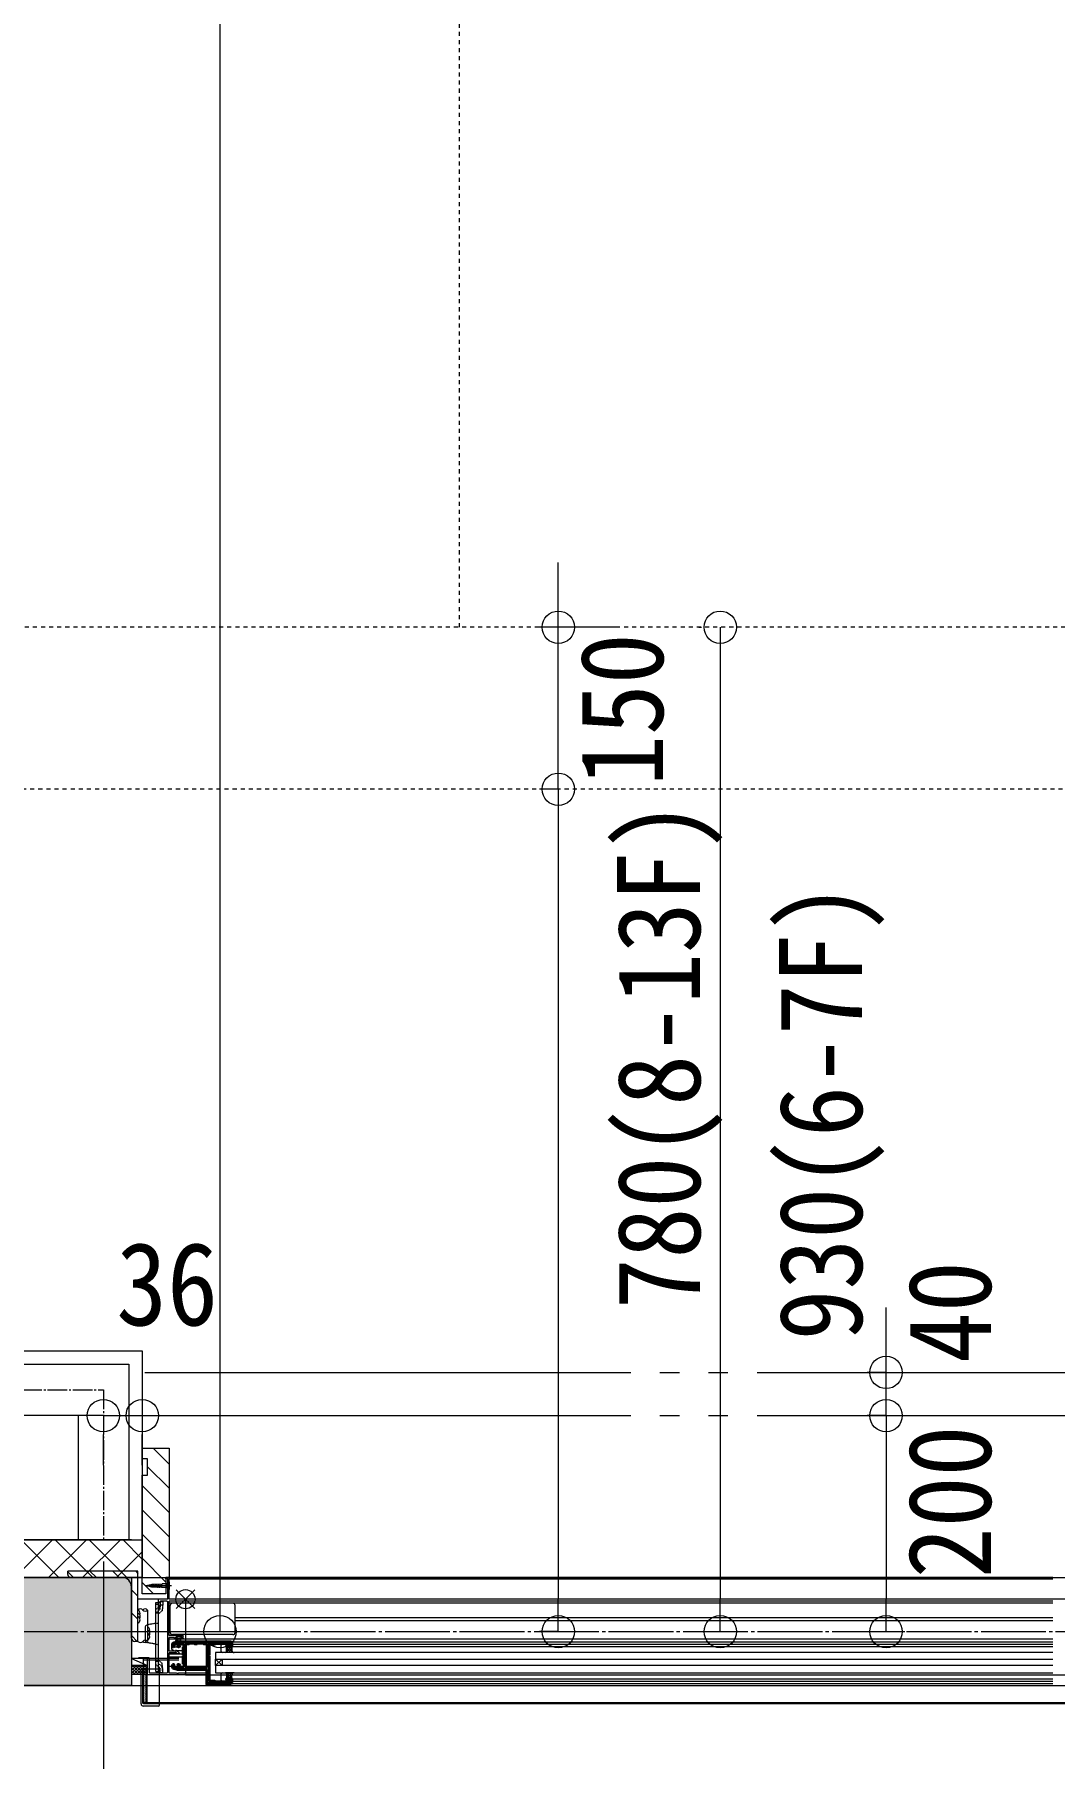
# Model space of a CAD drawing. Units: millimetres at full size, sheet at 1:30. Extents: x -17796 to 21385, y -23279 to 7734.
# Drawn here: x 16934 to 17879, y -5337 to -3740 of the extents above; entities that cross this region are included whole.
import ezdxf
from ezdxf.enums import TextEntityAlignment as Align

# ---------------------------------------------------------------- set-up
doc = ezdxf.new("R2010")
doc.units = ezdxf.units.MM
doc.header["$LTSCALE"] = 30
for name, pattern in [('USER11', [0.25, 0.125, -0.125]), ('USER14', [18.9, 15, -0.9, 0.6, -0.9, 0.6, -0.9]), ('USER2', [2, 1.25, -0.25, 0.25, -0.25]), ('USER4', [0.78, 0.6, -0.06, 0.06, -0.06]), ('USER8', [0.75, 0.5, -0.25]), ('USER9', [2.3, 2, -0.1, 0.1, -0.1])]:
    doc.linetypes.add(name, pattern=pattern)
for name, color, linetype, lineweight in [('0-1_(W)電灯', 253, 'Continuous', 18), ('1-F_衛生陶器・住設', 2, 'USER9', 18), ('3-2_寸法', 142, 'Continuous', 18), ('5-5_割付線', 4, 'Continuous', 18), ('5-6_---', 2, 'USER8', 18), ('5-7_補助線', 21, 'Continuous', 20), ('5-E_文字', 6, 'Continuous', 30), ('5-F_寸法', 2, 'USER8', 9), ('6-0_補助線1', 134, 'Continuous', 9), ('6-2_給湯', 2, 'Continuous', 9), ('6-F_寸法', 2, 'Continuous', 18)]:
    doc.layers.add(name, color=color, linetype=linetype, lineweight=lineweight)
doc.layers.add('6-1_給水', color=7, linetype='Continuous')
doc.styles.add('ＭＳ ゴシック', font='')
doc.styles.get('ＭＳ ゴシック').set_extended_font_data('MS Gothic')

# ---------------------------------------------------------------- blocks, each defined once
blk = doc.blocks.new('REF-TO-1X873')
at = {"layer": '5-5_割付線'}
for p, q in [((1121.1, 7610.5), (1121.1, 7175.5)), ((2162.1, 7625.5), (1136.1, 7625.5)), ((1170.6, 7561), (1170.6, 7175.5)), ((1412.1, 7576), (1185.6, 7576)), ((1421.1, 7567), (1421.1, 7460.5)), ((1455.6, 7445.5), (1436.1, 7445.5)), ((1470.6, 7567), (1470.6, 7460.5)), ((1656.6, 7576), (1479.6, 7576)), ((1671.6, 5590), (1671.6, 7561)), ((1923.6, 7576), (1721.1, 7576)), ((1721.1, 7576), (1721.1, 7015)), ((1940.1, 7592.5), (1923.6, 7576)), ((1982.1, 7592.5), (1940.1, 7592.5)), ((1982.1, 7592.5), (1982.1, 7576)), ((2162.1, 7576), (1982.1, 7576)), ((2171.1, 7616.5), (2171.1, 7585)), ((1121.1, 7175.5), (881.1, 7175.5)), ((881.1, 7145.5), (1140.6, 7145.5)), ((1925.6, 7015), (1721.1, 7015)), ((1721.1, 6965.5), (1721.1, 6584.5)), ((1939.9, 6965.5), (1721.1, 6965.5)), ((1925.6, 7015), (1951.1, 7040.5)), ((1950.5, 6969.9), (2003, 7022.4)), ((1995.5, 7040.5), (1951.1, 7040.5)), ((1871.1, 6584.5), (1721.1, 6584.5)), ((2096.1, 6535), (1721.1, 6535)), ((1721.1, 6535), (1721.1, 5575)), ((1871.1, 6605.5), (1871.1, 6584.5)), ((1925.1, 6635.5), (1901.1, 6635.5)), ((1901.1, 6599.5), (1901.1, 6577)), ((1931.1, 6608.5), (1910.1, 6608.5)), ((2072.1, 6568), (1910.1, 6568)), ((1940.1, 6620.5), (1940.1, 6617.5)), ((2042.1, 6620.5), (2042.1, 6617.5)), ((2072.1, 6608.5), (2051.1, 6608.5)), ((2081.1, 6635.5), (2057.1, 6635.5)), ((2081.1, 6599.5), (2081.1, 6577)), ((2111.1, 6605.5), (2111.1, 6550)), ((1421.1, 5690.5), (1421.1, 5621.5)), ((1427.1, 5615.5), (1421.1, 5621.5)), ((1421.1, 5609.5), (1427.1, 5615.5)), ((1421.1, 5609.5), (1421.1, 5534.5)), ((1685.1, 5525.5), (1430.1, 5525.5)), ((1455.6, 5705.5), (1436.1, 5705.5)), ((1470.6, 5690.5), (1470.6, 5584)), ((1656.6, 5575), (1479.6, 5575)), ((1685.1, 5525.5), (1685.1, 4961.5)), ((2162.1, 5575), (1721.1, 5575)), ((2162.1, 5525.5), (1721.1, 5525.5)), ((1721.1, 5525.5), (1721.1, 4934.5)), ((2171.1, 5566), (2171.1, 5534.5)), ((1712.1, 4925.5), (1631.1, 4925.5))]:
    blk.add_line(p, q, dxfattribs=at)
blk.add_lwpolyline([(1685.1, 4961.5), (1631.1, 4961.5), (1631.1, 4925.5)], dxfattribs=at)
for centre, radius, start, end in [((1136.1, 7610.5), 15, 90, 180), ((1185.6, 7561), 15, 90, 180), ((1412.1, 7567), 9, 0, 90), ((1436.1, 7460.5), 15, 180, 270), ((1455.6, 7460.5), 15, 270, 0), ((1479.6, 7567), 9, 90, 180), ((1656.6, 7561), 15, 0, 90), ((2162.1, 7616.5), 9, 0, 90), ((2162.1, 7585), 9, 270, 0), ((881.1, 7160.5), 15, 90, 270), ((1140.6, 7175.5), 30, 270, 0), ((1939.9, 6980.5), 15, 270, 315), ((1995.5, 7029.9), 10.6, 315, 90), ((1901.1, 6605.5), 30, 90, 180), ((1910.1, 6599.5), 9, 90, 180), ((1910.1, 6577), 9, 180, 270), ((1925.1, 6620.5), 15, 0, 90), ((1931.1, 6617.5), 9, 270, 0), ((2057.1, 6620.5), 15, 90, 180), ((2051.1, 6617.5), 9, 180, 270), ((2072.1, 6599.5), 9, 0, 90), ((2072.1, 6577), 9, 270, 0), ((2081.1, 6605.5), 30, 0, 90), ((2096.1, 6550), 15, 270, 0), ((1436.1, 5690.5), 15, 90, 180), ((1430.1, 5534.5), 9, 180, 270), ((1455.6, 5690.5), 15, 0, 90), ((1479.6, 5584), 9, 180, 270), ((1656.6, 5590), 15, 270, 0), ((2162.1, 5566), 9, 0, 90), ((2162.1, 5534.5), 9, 270, 0), ((1712.1, 4934.5), 9, 270, 0)]:
    blk.add_arc(centre, radius, start, end, dxfattribs=at)
blk = doc.blocks.new('BZA-127(RL)')
at = {"layer": '5-6_---'}
for p, q in [((-819, 2010), (-819, 90)), ((-819, 2010), (-750, 2010)), ((-750, 2010), (-750, 90)), ((-696, 2040), (-627.5, 2031.4)), ((-627.5, 2031.4), (-647.7, 1870.4)), ((-627.5, 2031.4), (-627.5, 1941.4)), ((-750, 1875.2), (-819, 1818)), ((-819, 1722), (-750, 1722)), ((-647.7, 1870.4), (-750, 1785.6)), ((-647.7, 1870.4), (-649, 1780.4)), ((-1110, 1149.2), (-1110, 770.8)), ((-819, 1248.5), (-1059.9, 1208.4)), ((-819, 1248.5), (-750, 1260)), ((-819, 671.5), (-1059.9, 711.6)), ((-819, 671.5), (-750, 660)), ((-750, 316.9), (-819, 378)), ((-819, 378), (-750, 378)), ((-819, 135), (-750, 135)), ((-819, 90), (-750, 90)), ((-649, 319.6), (-750, 409.1)), ((-714, 285), (-750, 316.9)), ((-696, 150), (-714, 285)), ((-714, 285), (-714, 195)), ((-696, 150), (-627.5, 158.6)), ((-696, 150), (-696, 60)), ((-627.5, 158.6), (-649, 319.6))]:
    blk.add_line(p, q, dxfattribs=at)
for points in [[(-696, 2040), (-714, 1905), (-750, 1875.2)], [(-627.5, 1941.4), (-649, 1780.4), (-750, 1690.9)], [(-696, 60), (-714, 195), (-750, 226.4), (-819, 286.6)], [(-696, 60), (-627.5, 68.6), (-627.5, 158.6)]]:
    blk.add_lwpolyline(points, dxfattribs=at)
for centre, start, end in [((-1050, 1149.2), 99.46233, 180), ((-1050, 770.8), 180, 260.53767)]:
    blk.add_arc(centre, 60, start, end, dxfattribs=at)
blk = doc.blocks.new('BAP-500R')
at = {"layer": '5-7_補助線'}
for p, q in [((-450, 30), (-450, -969)), ((-420, 60), (0, 60)), ((60, 0), (60, -969)), ((-450, -969), (60, -969))]:
    blk.add_line(p, q, dxfattribs=at)
for centre, radius, start, end in [((-420, 30), 30, 90, 180), ((0, 0), 60, 0, 90)]:
    blk.add_arc(centre, radius, start, end, dxfattribs=at)
at = {"layer": '5-F_寸法'}
for p, q in [((-450, 0), (0, 0)), ((0, 0), (0, -969))]:
    blk.add_line(p, q, dxfattribs=at)
blk = doc.blocks.new('SUBL42TML6')
at = {"layer": '5-E_文字', "linetype": 'USER8'}
blk.add_lwpolyline([(0, 291), (90, 291), (90, 1224), (0, 1224)], close=True, dxfattribs=at)
at = {"layer": '5-F_寸法'}
for p, q in [((0, 0), (0, 1260)), ((450, 1260), (0, 1260)), ((450, 1260), (0, 1260)), ((4124.9, 1224), (0, 1224)), ((989.7, 45), (0, 45)), ((990, 0), (0, 0))]:
    blk.add_line(p, q, dxfattribs=at)
at = {"layer": '6-0_補助線1', "color": 3, "lineweight": 20}
blk.add_line((4124.9, 1260), (450, 1260), dxfattribs=at)
at = {"layer": '6-2_給湯'}
for p, q in [((11.9, 1219.7), (12.2, 1219.7)), ((11.9, 1172.1), (12.2, 1172.1)), ((11.9, 1124.4), (12.2, 1124.4)), ((11.9, 1076.8), (12.2, 1076.8)), ((11.9, 1029.2), (12.2, 1029.2)), ((11.9, 981.6), (12.2, 981.6)), ((23.8, 1195.9), (24.1, 1195.9)), ((23.8, 1148.2), (24.1, 1148.2)), ((23.8, 1100.6), (24.1, 1100.6)), ((23.8, 1053), (24.1, 1053)), ((23.8, 1005.4), (24.1, 1005.4)), ((35.7, 1219.7), (36, 1219.7)), ((35.7, 1172.1), (36, 1172.1)), ((35.7, 1124.4), (36, 1124.4)), ((35.7, 1076.8), (36, 1076.8)), ((35.7, 1029.2), (36, 1029.2)), ((35.7, 981.6), (36, 981.6)), ((47.6, 1195.9), (47.9, 1195.9)), ((47.6, 1148.2), (47.9, 1148.2)), ((47.6, 1100.6), (47.9, 1100.6)), ((47.6, 1053), (47.9, 1053)), ((47.6, 1005.4), (47.9, 1005.4)), ((59.5, 1219.7), (59.8, 1219.7)), ((59.5, 1172.1), (59.8, 1172.1)), ((59.5, 1124.4), (59.8, 1124.4)), ((59.5, 1076.8), (59.8, 1076.8)), ((59.5, 1029.2), (59.8, 1029.2)), ((59.5, 981.6), (59.8, 981.6)), ((71.4, 1195.9), (71.7, 1195.9)), ((71.4, 1148.2), (71.7, 1148.2)), ((71.4, 1100.6), (71.7, 1100.6)), ((71.4, 1053), (71.7, 1053)), ((71.4, 1005.4), (71.7, 1005.4)), ((83.3, 1219.7), (83.6, 1219.7)), ((83.3, 1172.1), (83.6, 1172.1)), ((83.3, 1124.4), (83.6, 1124.4)), ((83.3, 1076.8), (83.6, 1076.8)), ((83.3, 1029.2), (83.6, 1029.2)), ((83.3, 981.6), (83.6, 981.6)), ((11.9, 933.9), (12.2, 933.9)), ((11.9, 886.3), (12.2, 886.3)), ((11.9, 838.7), (12.2, 838.7)), ((11.9, 791.1), (12.2, 791.1)), ((11.9, 743.4), (12.2, 743.4)), ((11.9, 695.8), (12.2, 695.8)), ((11.9, 648.2), (12.2, 648.2)), ((11.9, 600.6), (12.2, 600.6)), ((11.9, 552.9), (12.2, 552.9)), ((11.9, 505.3), (12.2, 505.3)), ((23.8, 957.7), (24.1, 957.7)), ((23.8, 910.1), (24.1, 910.1)), ((23.8, 862.5), (24.1, 862.5)), ((23.8, 814.9), (24.1, 814.9)), ((23.8, 767.2), (24.1, 767.2)), ((23.8, 719.6), (24.1, 719.6)), ((23.8, 672), (24.1, 672)), ((23.8, 624.4), (24.1, 624.4)), ((23.8, 576.7), (24.1, 576.7)), ((23.8, 529.1), (24.1, 529.1)), ((23.8, 481.5), (24.1, 481.5)), ((35.7, 933.9), (36, 933.9)), ((35.7, 886.3), (36, 886.3)), ((35.7, 838.7), (36, 838.7)), ((35.7, 791.1), (36, 791.1)), ((35.7, 743.4), (36, 743.4)), ((35.7, 695.8), (36, 695.8)), ((35.7, 648.2), (36, 648.2)), ((35.7, 600.6), (36, 600.6)), ((35.7, 552.9), (36, 552.9)), ((35.7, 505.3), (36, 505.3)), ((47.6, 957.7), (47.9, 957.7)), ((47.6, 910.1), (47.9, 910.1)), ((47.6, 862.5), (47.9, 862.5)), ((47.6, 814.9), (47.9, 814.9)), ((47.6, 767.2), (47.9, 767.2)), ((47.6, 719.6), (47.9, 719.6)), ((47.6, 672), (47.9, 672)), ((47.6, 624.4), (47.9, 624.4)), ((47.6, 576.7), (47.9, 576.7)), ((47.6, 529.1), (47.9, 529.1)), ((47.6, 481.5), (47.9, 481.5)), ((59.5, 933.9), (59.8, 933.9)), ((59.5, 886.3), (59.8, 886.3)), ((59.5, 838.7), (59.8, 838.7)), ((59.5, 791.1), (59.8, 791.1)), ((59.5, 743.4), (59.8, 743.4)), ((59.5, 695.8), (59.8, 695.8)), ((59.5, 648.2), (59.8, 648.2)), ((59.5, 600.6), (59.8, 600.6)), ((59.5, 552.9), (59.8, 552.9)), ((59.5, 505.3), (59.8, 505.3)), ((71.4, 957.7), (71.7, 957.7)), ((71.4, 910.1), (71.7, 910.1)), ((71.4, 862.5), (71.7, 862.5)), ((71.4, 814.9), (71.7, 814.9)), ((71.4, 767.2), (71.7, 767.2)), ((71.4, 719.6), (71.7, 719.6)), ((71.4, 672), (71.7, 672)), ((71.4, 624.4), (71.7, 624.4)), ((71.4, 576.7), (71.7, 576.7)), ((71.4, 529.1), (71.7, 529.1)), ((71.4, 481.5), (71.7, 481.5)), ((83.3, 933.9), (83.6, 933.9)), ((83.3, 886.3), (83.6, 886.3)), ((83.3, 838.7), (83.6, 838.7)), ((83.3, 791.1), (83.6, 791.1)), ((83.3, 743.4), (83.6, 743.4)), ((83.3, 695.8), (83.6, 695.8)), ((83.3, 648.2), (83.6, 648.2)), ((83.3, 600.6), (83.6, 600.6)), ((83.3, 552.9), (83.6, 552.9)), ((83.3, 505.3), (83.6, 505.3)), ((11.9, 457.7), (12.2, 457.7)), ((11.9, 410.1), (12.2, 410.1)), ((11.9, 362.4), (12.2, 362.4)), ((11.9, 314.8), (12.2, 314.8)), ((23.8, 433.9), (24.1, 433.9)), ((23.8, 386.2), (24.1, 386.2)), ((23.8, 338.6), (24.1, 338.6)), ((35.7, 457.7), (36, 457.7)), ((35.7, 410.1), (36, 410.1)), ((35.7, 362.4), (36, 362.4)), ((35.7, 314.8), (36, 314.8)), ((47.6, 433.9), (47.9, 433.9)), ((47.6, 386.2), (47.9, 386.2)), ((47.6, 338.6), (47.9, 338.6)), ((59.5, 457.7), (59.8, 457.7)), ((59.5, 410.1), (59.8, 410.1)), ((59.5, 362.4), (59.8, 362.4)), ((59.5, 314.8), (59.8, 314.8)), ((71.4, 433.9), (71.7, 433.9)), ((71.4, 386.2), (71.7, 386.2)), ((71.4, 338.6), (71.7, 338.6)), ((83.3, 457.7), (83.6, 457.7)), ((83.3, 410.1), (83.6, 410.1)), ((83.3, 362.4), (83.6, 362.4)), ((83.3, 314.8), (83.6, 314.8))]:
    blk.add_line(p, q, dxfattribs=at)
at = {"layer": '6-1_給水', "xscale": -1}
blk.add_blockref('BAP-500R', (0, 1260), dxfattribs=at)

msp = doc.modelspace()

# ---------------------------------------------------------------- linework, layer by layer
at = {"layer": '0-1_(W)電灯', "color": 3, "linetype": 'USER11'}
for p, q in [((17328.07, -4289.04), (17328.07, -430.04)), ((18924.07, -4289.04), (13939.07, -4289.04)), ((18929.07, -4439.04), (13939.07, -4439.04))]:
    msp.add_line(p, q, dxfattribs=at)
at = {"layer": '0-1_(W)電灯', "color": 6}
for p, q in [((17106.14, -5189.04), (17106.14, -1924.04)), ((16998.07, -5154.04), (16998.07, -5532.08)), ((16998.07, -5154.04), (16998.07, -5532.08)), ((17008.07, -5219.04), (17123.64, -5219.04))]:
    msp.add_line(p, q, dxfattribs=at)
at = {"layer": '0-1_(W)電灯', "color": 171}
for p, q in [((17419.45, -4259.04), (17419.45, -4229.04)), ((17474.61, -4289.04), (17401.95, -4289.04)), ((17419.45, -4439.04), (17419.45, -4289.04)), ((17549.45, -4289.04), (17551.95, -4289.04)), ((17569.45, -4319.04), (17569.45, -5189.04)), ((17419.45, -4439.04), (17401.95, -4439.04)), ((17419.45, -4439.04), (17401.95, -4439.04)), ((17419.45, -4469.04), (17419.45, -5189.04)), ((17419.45, -4469.04), (17419.45, -4499.04)), ((16968.07, -5019.04), (16938.07, -5019.04)), ((16998.07, -5019.04), (17034.07, -5019.04)), ((17064.07, -5019.04), (17094.07, -5019.04)), ((16998.07, -5065.04), (16998.07, -5036.54)), ((17034.07, -5065.04), (17034.07, -5036.54)), ((17419.45, -5219.04), (17401.95, -5219.04)), ((17549.45, -5219.04), (17551.95, -5219.04))]:
    msp.add_line(p, q, dxfattribs=at)
at = {"layer": '0-1_(W)電灯', "color": 7}
for p, q in [((17419.45, -4289.04), (17419.45, -4259.04)), ((17569.45, -4289.04), (17569.45, -4319.04)), ((17419.45, -4439.04), (17419.45, -4469.04)), ((17419.45, -4439.04), (17419.45, -4469.04)), ((17723.03, -4979.04), (17723.03, -4949.04)), ((16998.07, -5019.04), (16968.07, -5019.04)), ((17034.07, -5019.04), (17064.07, -5019.04)), ((17723.03, -5019.04), (17723.03, -5049.04)), ((17723.03, -5019.04), (17723.03, -5049.04)), ((17030.07, -5163.04), (16965.07, -5163.04)), ((16965.07, -5166.04), (16965.07, -5163.04)), ((17015.57, -5169.04), (16968.07, -5169.04)), ((17030.07, -5228.04), (17030.07, -5163.04)), ((17024.07, -5225.04), (17024.07, -5177.54)), ((17106.14, -5219.04), (17106.14, -5189.04)), ((17419.45, -5219.04), (17419.45, -5189.04)), ((17569.45, -5219.04), (17569.45, -5189.04)), ((17723.03, -5219.04), (17723.03, -5189.04)), ((17030.07, -5228.04), (17027.07, -5228.04))]:
    msp.add_line(p, q, dxfattribs=at)
at = {"layer": '0-1_(W)電灯', "color": 4}
for p, q in [((17723.03, -4949.04), (17723.03, -4919.04)), ((17723.03, -4979.04), (17705.53, -4979.04)), ((17723.03, -5019.04), (17723.03, -4979.04)), ((17723.03, -5019.04), (17705.53, -5019.04)), ((17723.03, -5019.04), (17705.53, -5019.04)), ((17723.03, -5049.04), (17723.03, -5079.04)), ((17723.03, -5049.04), (17723.03, -5189.04)), ((17723.03, -5219.04), (17740.53, -5219.04))]:
    msp.add_line(p, q, dxfattribs=at)
at = {"layer": '0-1_(W)電灯', "color": 3, "linetype": 'USER14'}
for p, q in [((17036.56, -4979.04), (18924.07, -4979.04)), ((17036.56, -5019.04), (18924.07, -5019.04))]:
    msp.add_line(p, q, dxfattribs=at)
at = {"layer": '0-1_(W)電灯', "color": 9}
for p, q in [((17044.25, -5049.04), (17059.07, -5063.86)), ((17039.07, -5066.31), (17059.07, -5086.31)), ((17034.07, -5083.76), (17059.07, -5108.76)), ((17034.07, -5106.21), (17059.07, -5131.21)), ((17034.07, -5128.67), (17059.07, -5153.67)), ((17034.07, -5151.12), (17056.07, -5173.12)), ((16965.07, -5163.76), (16970.36, -5169.04)), ((16985.57, -5163.04), (16991.57, -5169.04)), ((17006.78, -5163.04), (17012.78, -5169.04)), ((17028, -5163.04), (17030.07, -5165.12)), ((17877.55, -5169.04), (17059.07, -5169.04)), ((17877.55, -5170.54), (17059.07, -5170.54)), ((17024.07, -5180.33), (17030.07, -5186.33)), ((17034.07, -5173.57), (17044.55, -5184.04)), ((17065.51, -5180.49), (17082.63, -5197.6)), ((17065.51, -5197.6), (17082.63, -5180.49)), ((17024.07, -5201.54), (17030.07, -5207.54)), ((17049.37, -5189.04), (17030.07, -5189.04)), ((17030.07, -5228.04), (17030.07, -5199.06)), ((17039.07, -5199.06), (17039.07, -5228.04)), ((17877.57, -5192.54), (17059.07, -5192.54)), ((17877.57, -5190.69), (17073.77, -5190.69)), ((17877.57, -5189.04), (17074.07, -5189.04)), ((17074.07, -5189.04), (17074.07, -5190.69)), ((17877.57, -5206.39), (17120.07, -5206.39)), ((17877.57, -5209.19), (17120.07, -5209.19)), ((17024.07, -5222.76), (17029.36, -5228.04)), ((17068.97, -5226.04), (17059.07, -5226.04)), ((17877.57, -5226.04), (17069.57, -5226.04)), ((17107.07, -5237.39), (17107.07, -5231.54)), ((17108.07, -5230.54), (17111.07, -5230.54)), ((17112.07, -5231.54), (17112.07, -5237.39)), ((17112.07, -5237.39), (17112.07, -5232.79)), ((17112.42, -5232.79), (17112.07, -5233.14)), ((17114.66, -5232.79), (17112.07, -5235.39)), ((17116.91, -5232.79), (17112.07, -5237.63)), ((17112.07, -5234.44), (17116.02, -5238.39)), ((17112.67, -5232.79), (17117.07, -5237.2)), ((17117.07, -5234.88), (17113.55, -5238.39)), ((17114.91, -5232.79), (17117.07, -5234.95)), ((17116.07, -5228.54), (17877.57, -5228.54)), ((17117.07, -5230.79), (17877.57, -5230.79)), ((17117.07, -5232.79), (17877.57, -5232.79)), ((17024.07, -5244.04), (17039.07, -5250.54)), ((17025.82, -5250.54), (17024.07, -5252.3)), ((17028.65, -5250.54), (17024.07, -5255.13)), ((17031.48, -5250.54), (17024.07, -5257.95)), ((17024.99, -5250.54), (17032.99, -5258.54)), ((17034.31, -5250.54), (17026.31, -5258.54)), ((17027.81, -5250.54), (17035.81, -5258.54)), ((17037.14, -5250.54), (17029.14, -5258.54)), ((17030.64, -5250.54), (17038.64, -5258.54)), ((17039.07, -5251.44), (17031.96, -5258.54)), ((17033.47, -5250.54), (17039.07, -5256.14)), ((17036.3, -5250.54), (17039.07, -5253.31)), ((17072.07, -5239.89), (17059.07, -5239.89)), ((17059.07, -5242.69), (17059.07, -5239.89)), ((17072.07, -5242.69), (17059.07, -5242.69)), ((17062.07, -5251.24), (17059.07, -5251.24)), ((17108.07, -5250.39), (17102.07, -5244.39)), ((17108.07, -5244.39), (17102.07, -5250.39)), ((17111.07, -5238.39), (17108.07, -5238.39)), ((17119.07, -5238.39), (17111.07, -5238.39)), ((17112.07, -5236.69), (17113.78, -5238.39)), ((17117.07, -5237.12), (17115.8, -5238.39)), ((17024.07, -5252.46), (17030.16, -5258.54)), ((17024.07, -5255.28), (17027.33, -5258.54)), ((17024.07, -5258.11), (17024.5, -5258.54)), ((17039.07, -5254.27), (17034.79, -5258.54)), ((17039.07, -5257.1), (17037.62, -5258.54)), ((17093.07, -5259.04), (17073.77, -5259.04)), ((17093.07, -5257.64), (17074.07, -5257.64)), ((17074.07, -5257.64), (17074.07, -5259.04)), ((17107.07, -5264.04), (17107.07, -5258.19)), ((17108.07, -5257.19), (17111.07, -5257.19)), ((17111.07, -5265.04), (17108.07, -5265.04)), ((17119.07, -5257.19), (17111.07, -5257.19)), ((17112.71, -5257.19), (17112.02, -5257.89)), ((17114.96, -5257.19), (17112.07, -5260.08)), ((17117.2, -5257.19), (17112.07, -5262.33)), ((17112.07, -5258.19), (17112.07, -5264.04)), ((17112.07, -5258.19), (17112.07, -5262.79)), ((17112.07, -5259.14), (17115.73, -5262.79)), ((17112.07, -5261.38), (17113.48, -5262.79)), ((17112.37, -5257.19), (17117.07, -5261.89)), ((17117.07, -5259.57), (17113.85, -5262.79)), ((17114.62, -5257.19), (17117.07, -5259.65)), ((17116.07, -5267.04), (17877.57, -5267.04)), ((17117.07, -5261.82), (17116.09, -5262.79)), ((17116.86, -5257.19), (17117.56, -5257.89)), ((17117.07, -5262.79), (17877.57, -5262.79)), ((17117.07, -5264.79), (17877.57, -5264.79)), ((18782.57, -5284.84), (17172.57, -5284.84)), ((18782.57, -5286.04), (17172.57, -5286.04))]:
    msp.add_line(p, q, dxfattribs=at)
at = {"layer": '0-1_(W)電灯', "color": 41}
for p, q in [((17024.07, -5134.04), (15834.07, -5134.04)), ((16915.95, -5169.04), (16950.95, -5134.04)), ((16956.96, -5169.04), (16921.96, -5134.04)), ((16947.38, -5169.04), (16982.38, -5134.04)), ((16988.39, -5169.04), (16953.39, -5134.04)), ((16978.81, -5169.04), (17013.81, -5134.04)), ((17019.82, -5169.04), (16984.82, -5134.04)), ((17034.07, -5151.86), (17016.25, -5134.04)), ((17010.25, -5169.04), (17034.07, -5145.22))]:
    msp.add_line(p, q, dxfattribs=at)
at = {"layer": '0-1_(W)電灯', "color": 1, "linetype": 'USER2', "lineweight": 9}
msp.add_line((17061.07, -5176.54), (17037.08, -5176.54), dxfattribs=at)
at = {"layer": '0-1_(W)電灯', "color": 3, "linetype": 'USER8', "lineweight": 20}
for p, q in [((17042.87, -5175.53), (17039.08, -5176.54)), ((17042.87, -5177.56), (17039.08, -5176.54)), ((17039.38, -5177.25), (17039.68, -5175.76)), ((17040.71, -5177.6), (17041.16, -5175.37)), ((17042.04, -5177.96), (17042.64, -5174.97)), ((17052.39, -5175.2), (17042.87, -5175.53)), ((17051.86, -5177.88), (17042.87, -5177.56)), ((17043.4, -5178.18), (17044.06, -5174.89)), ((17044.79, -5178.23), (17045.46, -5174.84)), ((17046.18, -5178.28), (17046.87, -5174.79)), ((17047.57, -5178.33), (17048.28, -5174.74)), ((17048.96, -5178.37), (17049.69, -5174.69)), ((17050.35, -5178.42), (17051.1, -5174.64)), ((17051.77, -5178.29), (17052.47, -5174.8)), ((17057.07, -5178.29), (17051.77, -5178.29)), ((17057.07, -5174.8), (17052.47, -5174.8)), ((17058.82, -5173.05), (17057.07, -5174.8)), ((17057.07, -5174.8), (17057.07, -5178.29)), ((17058.82, -5180.04), (17057.07, -5178.29)), ((17058.82, -5173.05), (17058.82, -5180.04)), ((17059.07, -5173.05), (17058.82, -5173.05)), ((17059.07, -5180.04), (17058.82, -5180.04)), ((17059.07, -5173.05), (17059.07, -5180.04))]:
    msp.add_line(p, q, dxfattribs=at)
at = {"layer": '0-1_(W)電灯', "color": 60}
for p, q in [((17065.51, -5180.49), (17082.63, -5197.6)), ((17065.51, -5197.6), (17082.63, -5180.49))]:
    msp.add_line(p, q, dxfattribs=at)
at = {"layer": '0-1_(W)電灯', "color": 21, "lineweight": 20}
for p, q in [((17060.07, -5219.84), (17060.07, -5194.84)), ((17118.07, -5192.84), (17062.07, -5192.84)), ((17081.57, -5192.84), (17081.57, -5192.54)), ((17098.57, -5192.84), (17098.57, -5192.54)), ((17120.07, -5219.84), (17120.07, -5194.84)), ((17061.07, -5232.04), (17061.07, -5234.51)), ((17061.51, -5235.34), (17063.71, -5236.81)), ((17062.07, -5231.54), (17061.57, -5231.54)), ((17118.07, -5221.84), (17062.07, -5221.84)), ((17062.07, -5231.54), (17062.07, -5233.04)), ((17062.07, -5233.04), (17069.17, -5233.04)), ((17069.17, -5230.64), (17071.97, -5230.64)), ((17069.17, -5233.04), (17069.17, -5230.64)), ((17071.97, -5236.54), (17071.97, -5230.64)), ((17065.57, -5236.54), (17071.97, -5236.54)), ((17093.07, -5254.24), (17093.07, -5267.74)), ((17094.07, -5254.24), (17093.07, -5254.24)), ((17094.07, -5267.24), (17094.07, -5254.24)), ((17094.07, -5267.24), (17099.07, -5267.24)), ((17096.07, -5267.04), (17096.07, -5267.24)), ((17097.07, -5267.04), (17097.07, -5267.24)), ((17099.07, -5267.04), (17099.07, -5267.74)), ((17093.57, -5268.24), (17098.57, -5268.24))]:
    msp.add_line(p, q, dxfattribs=at)
at = {"layer": '0-1_(W)電灯', "color": 4, "lineweight": 40}
for p, q in [((17062.07, -5231.32), (17062.07, -5233.04)), ((17062.97, -5233.04), (17062.07, -5233.04)), ((17063.27, -5232.74), (17063.27, -5231.39)), ((17066.84, -5228.6), (17063.6, -5229.38)), ((17067.25, -5230.04), (17063.65, -5230.91)), ((17067.07, -5232.74), (17067.07, -5232.44)), ((17067.25, -5230.04), (17068.17, -5230.04)), ((17067.31, -5228.54), (17116.07, -5228.54)), ((17067.37, -5232.14), (17067.87, -5232.14)), ((17067.87, -5233.04), (17067.37, -5233.04)), ((17068.17, -5231.84), (17068.17, -5230.04)), ((17069.07, -5230.49), (17072.82, -5230.49)), ((17069.07, -5230.49), (17069.07, -5231.84)), ((17072.07, -5233.49), (17072.07, -5240.79)), ((17072.82, -5233.49), (17072.07, -5233.49)), ((17072.82, -5233.49), (17072.82, -5230.49)), ((17074.02, -5230.49), (17074.02, -5252.09)), ((17076.81, -5230.49), (17074.02, -5230.49)), ((17077.17, -5230.35), (17077.87, -5229.64)), ((17077.87, -5229.64), (17083.07, -5229.64)), ((17085.07, -5229.64), (17090.27, -5229.64)), ((17085.07, -5229.64), (17085.07, -5230.49)), ((17090.97, -5230.35), (17090.27, -5229.64)), ((17091.33, -5230.49), (17094.12, -5230.49)), ((17094.12, -5230.49), (17094.12, -5252.09)), ((17096.07, -5230.54), (17101.26, -5230.54)), ((17096.07, -5230.54), (17096.07, -5240.79)), ((17101.87, -5230.14), (17101.62, -5230.4)), ((17101.87, -5230.14), (17115.87, -5230.14)), ((17115.87, -5231.69), (17112.45, -5231.96)), ((17116.57, -5232.79), (17112.48, -5232.79)), ((17115.87, -5230.14), (17115.87, -5231.69)), ((17117.07, -5232.29), (17117.07, -5229.54)), ((17062.97, -5249.54), (17062.07, -5249.54)), ((17062.07, -5251.27), (17062.07, -5249.54)), ((17063.27, -5249.84), (17063.27, -5251.2)), ((17067.25, -5252.54), (17063.65, -5251.68)), ((17067.07, -5249.84), (17067.07, -5250.14)), ((17067.87, -5249.54), (17067.37, -5249.54)), ((17067.37, -5250.44), (17067.87, -5250.44)), ((17068.17, -5250.74), (17068.17, -5252.54)), ((17069.07, -5252.09), (17069.07, -5250.74)), ((17069.07, -5252.09), (17072.82, -5252.09)), ((17072.07, -5241.79), (17072.07, -5249.09)), ((17072.82, -5249.09), (17072.07, -5249.09)), ((17072.82, -5249.09), (17072.82, -5252.09)), ((17094.12, -5252.09), (17074.02, -5252.09)), ((17096.07, -5241.79), (17096.07, -5265.04)), ((17066.84, -5253.99), (17063.6, -5253.21)), ((17067.25, -5252.54), (17068.17, -5252.54)), ((17067.31, -5254.04), (17094.07, -5254.04)), ((17094.07, -5254.04), (17094.07, -5266.04)), ((17116.07, -5267.04), (17095.07, -5267.04)), ((17096.07, -5265.04), (17101.26, -5265.04)), ((17101.87, -5265.44), (17101.62, -5265.19)), ((17101.87, -5265.44), (17115.87, -5265.44)), ((17116.57, -5262.79), (17112.48, -5262.79)), ((17117.07, -5263.29), (17117.07, -5266.04))]:
    msp.add_line(p, q, dxfattribs=at)
at = {"layer": '0-1_(W)電灯', "color": 4, "lineweight": 20}
for p, q in [((17066.27, -5224.94), (17065.97, -5224.94)), ((17069.16, -5228.42), (17066.03, -5228.6)), ((17068.67, -5227.86), (17066.04, -5228.03)), ((17066.57, -5225.24), (17066.57, -5225.74)), ((17066.94, -5226.04), (17066.87, -5226.04)), ((17067.58, -5225.53), (17067.16, -5225.96)), ((17068.67, -5225.44), (17067.79, -5225.44)), ((17068.97, -5225.74), (17068.97, -5227.54)), ((17070.47, -5224.94), (17069.57, -5224.94)), ((17069.57, -5224.94), (17069.57, -5227.99)), ((17070.77, -5224.24), (17070.77, -5224.64))]:
    msp.add_line(p, q, dxfattribs=at)
at = {"layer": '0-1_(W)電灯', "color": 4}
msp.add_lwpolyline([(15834.07, -5169.04), (15834.07, -4959.04), (17034.07, -4959.04), (17034.07, -5169.04)], dxfattribs=at)
at = {"layer": '0-1_(W)電灯', "color": 30}
for points in [[(15846.57, -5134.04), (15846.57, -4971.54), (17021.57, -4971.54), (17021.57, -5134.04)], [(15893.57, -5134.04), (15893.57, -5018.54), (16974.57, -5018.54), (16974.57, -5134.04)]]:
    msp.add_lwpolyline(points, dxfattribs=at)
at = {"layer": '0-1_(W)電灯', "color": 54, "linetype": 'USER4'}
msp.add_lwpolyline([(15870.07, -5134.04), (15870.07, -4995.04), (16998.07, -4995.04), (16998.07, -5134.04)], dxfattribs=at)
at = {"layer": '0-1_(W)電灯', "color": 9}
for points in [[(17034.07, -5049.04), (17059.07, -5049.04), (17059.07, -5169.04), (17056.07, -5169.04), (17056.07, -5184.04), (17034.07, -5184.04), (17034.07, -5074.04), (17039.07, -5074.04), (17039.07, -5059.04), (17034.07, -5059.04)], [(18884.07, -5189.04), (17074.07, -5189.04), (17074.07, -5259.04), (18884.07, -5259.04)], [(17024.07, -5250.54), (17039.07, -5250.54), (17039.07, -5244.04), (17024.07, -5244.04)], [(17024.07, -5258.54), (17039.07, -5258.54), (17039.07, -5250.54), (17024.07, -5250.54)], [(17102.07, -5250.39), (17102.07, -5244.39), (17108.07, -5244.39), (17108.07, -5250.39)]]:
    msp.add_lwpolyline(points, close=True, dxfattribs=at)
at = {"layer": '0-1_(W)電灯', "color": 41}
msp.add_lwpolyline([(15834.07, -5134.04), (17034.07, -5134.04), (17034.07, -5169.04), (15834.07, -5169.04)], close=True, dxfattribs=at)
at = {"layer": '0-1_(W)電灯', "color": 21, "lineweight": 20}
msp.add_lwpolyline([(17065.48, -5236.63), (17065.57, -5236.54), (17065.36, -5236.04)], dxfattribs=at)
at = {"layer": '0-1_(W)電灯', "color": 4, "lineweight": 20}
msp.add_lwpolyline([(17070.47, -5223.94), (17066.57, -5223.94), (17065.82, -5224.39)], dxfattribs=at)
at = {"layer": '0-1_(W)電灯', "color": 4, "lineweight": 40}
for points in [[(17083.07, -5229.64), (17083.07, -5230.49), (17085.07, -5230.49)], [(17115.87, -5265.44), (17115.87, -5263.89), (17112.45, -5263.62)]]:
    msp.add_lwpolyline(points, dxfattribs=at)
at = {"layer": '0-1_(W)電灯', "color": 9}
for points in [[(17112.07, -5232.79), (17117.07, -5232.79), (17117.07, -5236.39)], [(17877.57, -5238.39), (17102.07, -5238.39), (17102.07, -5244.39), (17877.57, -5244.39)], [(17877.57, -5250.39), (17102.07, -5250.39), (17102.07, -5257.19), (17877.57, -5257.19)], [(17112.07, -5262.79), (17117.07, -5262.79), (17117.07, -5259.19)]]:
    msp.add_lwpolyline(points, dxfattribs=at)
at = {"layer": '0-1_(W)電灯', "color": 7}
for centre in [(17419.45, -4289.04), (17569.45, -4289.04), (17419.45, -4439.04), (17419.45, -4439.04), (17723.03, -4979.04), (16998.07, -5019.04), (17034.07, -5019.04), (17723.03, -5019.04), (17723.03, -5019.04), (17106.14, -5219.04), (17419.45, -5219.04), (17569.45, -5219.04), (17723.03, -5219.04)]:
    msp.add_circle(centre, 15, dxfattribs=at)
at = {"layer": '0-1_(W)電灯', "color": 9}
msp.add_circle((17074.07, -5189.04), 8.9, dxfattribs=at)
at = {"layer": '0-1_(W)電灯', "color": 60}
msp.add_circle((17074.07, -5189.04), 8.9, dxfattribs=at)
at = {"layer": '0-1_(W)電灯', "color": 7}
for centre, radius, start, end in [((16968.07, -5166.04), 3, 180, 270), ((17015.57, -5177.54), 8.5, 359.99999, 90), ((17027.07, -5225.04), 3, 180, 270)]:
    msp.add_arc(centre, radius, start, end, dxfattribs=at)
at = {"layer": '0-1_(W)電灯', "color": 9}
for centre, radius, start, end in [((17032.32, -5201.06), 3.01, 41.63354, 138.36646), ((17028.82, -5202.06), 3.25, 335.2991, 67.38014), ((17029.07, -5205.06), 3.16, 328.72073, 71.56505), ((17036.82, -5201.06), 3.01, 41.63354, 138.36646), ((17036.82, -5197.06), 3.01, 221.63354, 318.36646), ((17028.82, -5208.06), 3.25, 292.61986, 67.38014), ((17037.82, -5217.71), 3.25, 335.2991, 67.38014), ((17038.07, -5220.71), 3.16, 328.72073, 71.56505), ((17032.32, -5226.04), 3.01, 221.63354, 318.36646), ((17036.82, -5230.04), 3.01, 41.63354, 138.36646), ((17036.82, -5226.04), 3.01, 221.63354, 318.36646), ((17037.82, -5223.71), 3.25, 292.61986, 67.38014), ((17108.07, -5231.54), 1, 90, 180), ((17111.07, -5231.54), 1, 0, 90), ((17108.07, -5237.39), 1, 180, 270), ((17111.07, -5237.39), 1, 270, 0), ((17111.07, -5237.39), 1, 270, 0), ((17119.07, -5236.39), 2, 180, 270), ((17108.07, -5258.19), 1, 90, 180), ((17108.07, -5264.04), 1, 180, 270), ((17111.07, -5258.19), 1, 0, 90), ((17111.07, -5258.19), 1, 0, 90), ((17111.07, -5264.04), 1, 270, 0), ((17119.07, -5259.19), 2, 90, 180)]:
    msp.add_arc(centre, radius, start, end, dxfattribs=at)
at = {"layer": '0-1_(W)電灯', "color": 21, "lineweight": 20}
for centre, radius, start, end in [((17062.07, -5194.84), 2, 90, 180), ((17118.07, -5194.84), 2, 0, 90), ((17062.07, -5219.84), 2, 180, 270), ((17118.07, -5219.84), 2, 270, 0), ((17061.57, -5232.04), 0.5, 90, 180), ((17062.07, -5234.51), 1, 180, 236.30993), ((17064.49, -5235.64), 1.4, 236.30993, 315), ((17093.57, -5267.74), 0.5, 180, 270), ((17098.57, -5267.74), 0.5, 270, 0)]:
    msp.add_arc(centre, radius, start, end, dxfattribs=at)
at = {"layer": '0-1_(W)電灯', "color": 4, "lineweight": 40}
for centre, radius, start, end in [((17064.07, -5231.32), 2, 103.49573, 180), ((17062.97, -5232.74), 0.3, 270, 0), ((17063.77, -5231.39), 0.5, 103.49573, 180), ((17067.31, -5230.54), 2, 90, 103.49573), ((17067.37, -5232.44), 0.3, 90, 180), ((17067.37, -5232.74), 0.3, 180, 270), ((17067.87, -5231.84), 1.2, 270, 0), ((17067.87, -5231.84), 0.3, 270, 0), ((17076.81, -5229.99), 0.5, 270, 315), ((17091.33, -5229.99), 0.5, 225, 270), ((17101.26, -5230.04), 0.5, 270, 315), ((17112.48, -5232.38), 0.416, 94.51399, 270), ((17116.07, -5229.54), 1, 0, 90), ((17116.57, -5232.29), 0.5, 270, 0), ((17064.07, -5251.27), 2, 180, 256.50427), ((17062.97, -5249.84), 0.3, 0, 90), ((17063.77, -5251.2), 0.5, 180, 256.50427), ((17067.37, -5249.84), 0.3, 90, 180), ((17067.37, -5250.14), 0.3, 180, 270), ((17067.87, -5250.74), 1.2, 0, 90), ((17067.87, -5250.74), 0.3, 0, 90), ((17072.07, -5241.29), 0.5, 270, 90), ((17096.07, -5241.29), 0.5, 90, 270), ((17067.31, -5252.04), 2, 256.50427, 270), ((17095.07, -5266.04), 1, 180, 270), ((17101.26, -5265.54), 0.5, 45, 90), ((17112.48, -5263.21), 0.416, 90, 265.48601), ((17116.07, -5266.04), 1, 270, 0), ((17116.57, -5263.29), 0.5, 0, 90)]:
    msp.add_arc(centre, radius, start, end, dxfattribs=at)
at = {"layer": '0-1_(W)電灯', "color": 4, "lineweight": 20}
for centre, radius, start, end in [((17066.31, -5227.31), 1.33, 50.77127, 257.83054), ((17066.26, -5227.34), 0.724, 67.46627, 252.46574), ((17065.97, -5224.64), 0.3, 120.40916, 270), ((17066.57, -5224.94), 0.3, 270, 180), ((17066.94, -5226.62), 0.4, 188.21941, 58.21421), ((17066.87, -5225.74), 0.3, 180, 270), ((17066.94, -5225.74), 0.3, 270, 315), ((17067.79, -5225.74), 0.3, 90, 135), ((17068.67, -5225.74), 0.3, 0, 90), ((17068.97, -5227.84), 0.3, 183.80925, 90), ((17069.09, -5227.95), 0.484, 279.03543, 354.77382), ((17070.47, -5224.24), 0.3, 0, 90), ((17070.47, -5224.64), 0.3, 270, 0)]:
    msp.add_arc(centre, radius, start, end, dxfattribs=at)
at = {"layer": '1-F_衛生陶器・住設'}
msp.add_line((12084.07, -5219.04), (20784.07, -5219.04), dxfattribs=at)
at = {"layer": '3-2_寸法'}
for p, q in [((13884.07, -5169.04), (18984.07, -5169.04)), ((13934.07, -5269.04), (18934.07, -5269.04))]:
    msp.add_line(p, q, dxfattribs=at)
at = {"layer": '6-0_補助線1', "color": 254}
msp.add_solid([(17024.07, -5169.04), (16434.07, -5169.04), (17024.07, -5269.04), (16434.07, -5269.04)], dxfattribs=at)
at = {"layer": '6-F_寸法'}
msp.add_lwpolyline([(17024.07, -5169.04), (17024.07, -5269.04), (16434.07, -5269.04), (16434.07, -5169.04)], close=True, dxfattribs=at)

# ---------------------------------------------------------------- block references
at = {"layer": '0-1_(W)電灯', "xscale": -0.03333333, "yscale": 0.03333333, "rotation": 180}
for name, p in [('REF-TO-1X873', (17001.7, -5004.86)), ('BZA-127(RL)', (17074.07, -5189.04)), ('SUBL42TML6', (17035.07, -5244.04))]:
    msp.add_blockref(name, p, dxfattribs=at)

# ---------------------------------------------------------------- texts
at = {"layer": '0-1_(W)電灯', "color": 9, "style": 'ＭＳ ゴシック', "width": 0.9}
for s, p in [('150', (17539.63, -4436.04)), ('780(8-13F)', (17573.92, -4920.65)), ('930(6-7F)', (17723.92, -4949.47)), ('40', (17843.21, -4970.33)), ('200', (17843.21, -5169.59))]:
    msp.add_text(s, height=76.97, rotation=90, dxfattribs=at).set_placement(p, align=Align.BOTTOM_LEFT)
msp.add_text('36', height=76.97, dxfattribs=at).set_placement((17009.98, -4958.59), align=Align.BOTTOM_LEFT)

doc.saveas('drawing.dxf')
